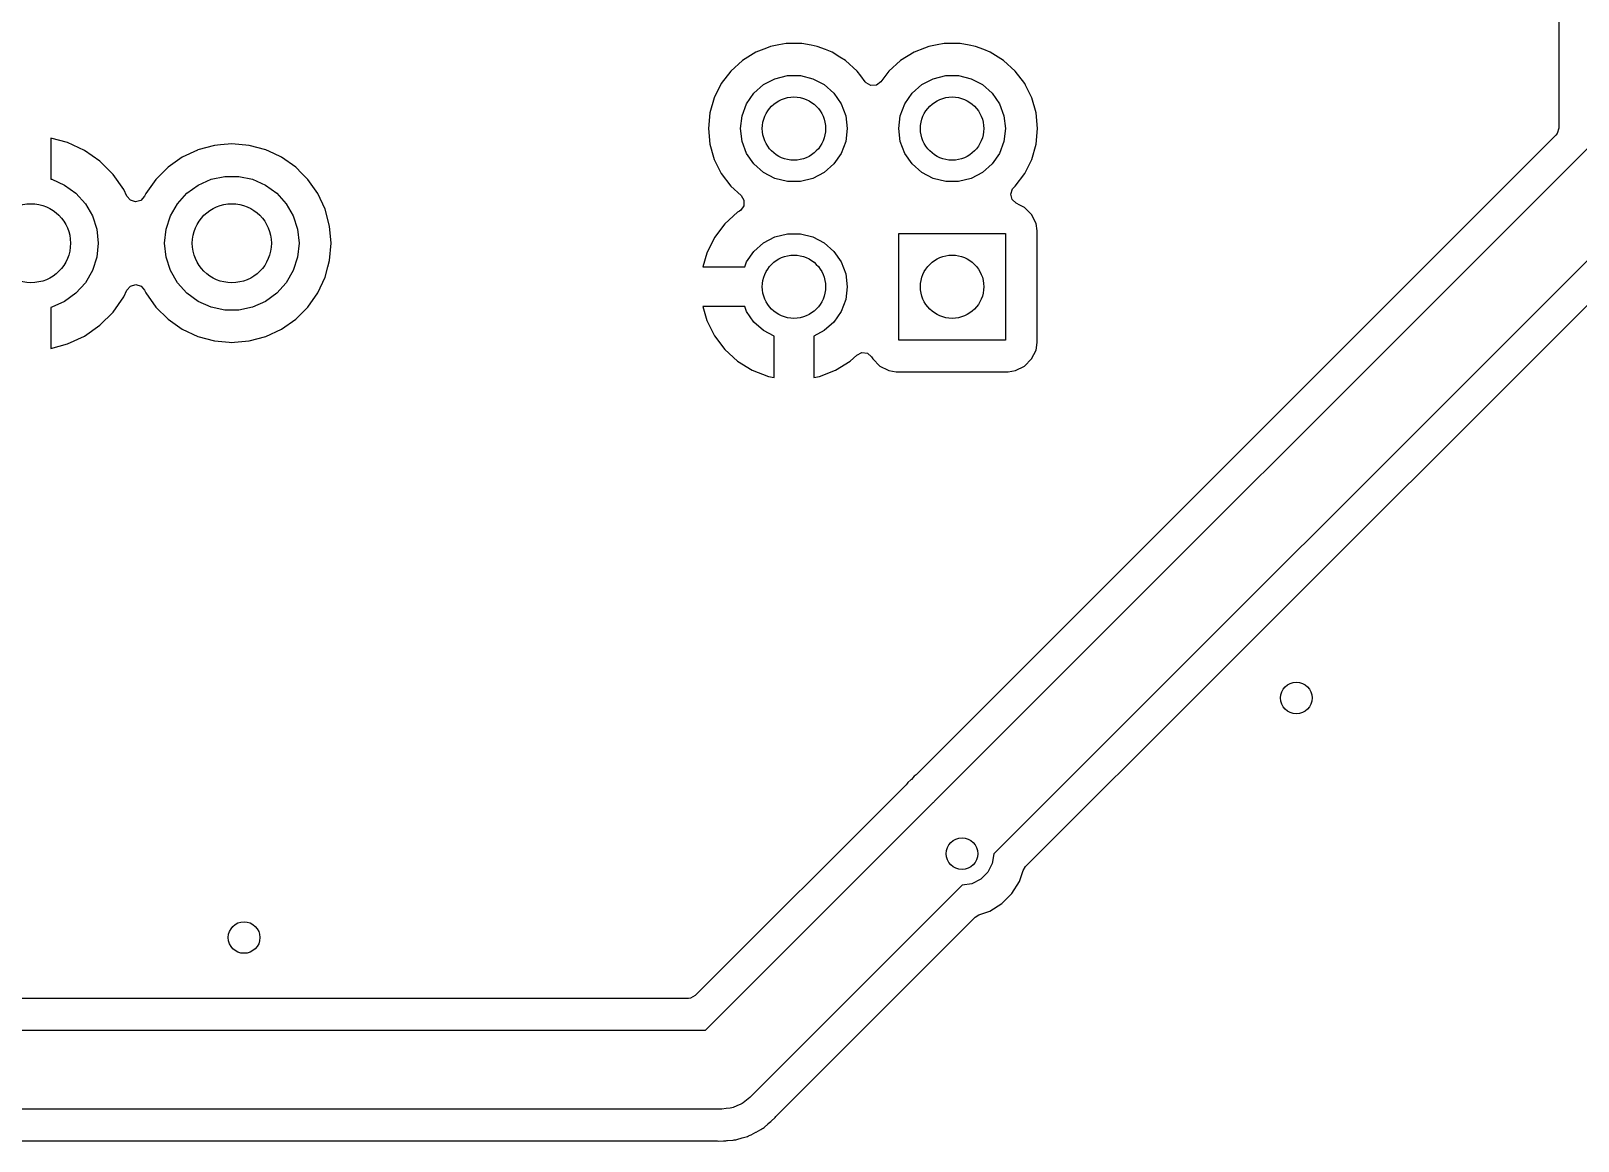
# Model space of a CAD drawing. Extents: x 0.71 to 7.56, y -5.16 to -0.79.
# Drawn here: x 5.191 to 5.961, y -2.197 to -1.644 of the extents above; entities that cross this region are included whole.
import ezdxf

# ---------------------------------------------------------------- set-up
doc = ezdxf.new("R2010")
doc.units = 0
doc.header["$MEASUREMENT"] = 0
doc.layers.add('BLACK', color=7, linetype='CONTINUOUS')

msp = doc.modelspace()

# ---------------------------------------------------------------- linework, layer by layer
at = {"layer": 'BLACK', "linetype": 'CONTINUOUS'}
for p, q in [((5.95156, -1.46868), (5.95156, -1.69274)), ((5.55191, -1.65485), (5.54524, -1.65898)), ((5.55719, -1.6528), (5.55191, -1.65485)), ((5.55191, -1.65485), (5.55191, -1.65485)), ((5.55923, -1.65201), (5.55719, -1.6528)), ((5.5634, -1.65123), (5.55923, -1.65201)), ((5.55923, -1.65201), (5.55923, -1.65201)), ((5.55923, -1.65201), (5.55923, -1.65201)), ((5.56694, -1.65057), (5.5634, -1.65123)), ((5.57479, -1.65057), (5.56694, -1.65057)), ((5.5794, -1.65143), (5.57479, -1.65057)), ((5.5825, -1.65201), (5.5794, -1.65143)), ((5.58659, -1.6536), (5.5825, -1.65201)), ((5.5825, -1.65201), (5.5825, -1.65201)), ((5.58982, -1.65485), (5.58659, -1.6536)), ((5.59377, -1.65729), (5.58982, -1.65485)), ((5.58982, -1.65485), (5.58982, -1.65485)), ((5.63065, -1.65485), (5.62398, -1.65898)), ((5.63593, -1.6528), (5.63065, -1.65485)), ((5.63065, -1.65485), (5.63065, -1.65485)), ((5.63797, -1.65201), (5.63593, -1.6528)), ((5.64214, -1.65123), (5.63797, -1.65201)), ((5.63797, -1.65201), (5.63797, -1.65201)), ((5.63797, -1.65201), (5.63797, -1.65201)), ((5.64568, -1.65057), (5.64214, -1.65123)), ((5.65353, -1.65057), (5.64568, -1.65057)), ((5.65814, -1.65143), (5.65353, -1.65057)), ((5.66124, -1.65201), (5.65814, -1.65143)), ((5.66533, -1.6536), (5.66124, -1.65201)), ((5.66124, -1.65201), (5.66124, -1.65201)), ((5.66856, -1.65485), (5.66533, -1.6536)), ((5.67251, -1.65729), (5.66856, -1.65485)), ((5.66856, -1.65485), (5.66856, -1.65485)), ((5.54524, -1.65898), (5.53944, -1.66427)), ((5.59649, -1.65898), (5.59377, -1.65729)), ((5.60229, -1.66427), (5.59649, -1.65898)), ((5.62398, -1.65898), (5.61818, -1.66427)), ((5.67523, -1.65898), (5.67251, -1.65729)), ((5.68103, -1.66427), (5.67523, -1.65898)), ((5.67523, -1.65898), (5.67523, -1.65898)), ((5.53471, -1.67053), (5.53121, -1.67755)), ((5.53944, -1.66427), (5.53471, -1.67053)), ((5.53471, -1.67053), (5.53471, -1.67053)), ((5.55577, -1.67104), (5.56144, -1.66807)), ((5.56144, -1.66807), (5.56766, -1.66653)), ((5.56766, -1.66653), (5.57407, -1.66653)), ((5.57407, -1.66653), (5.58029, -1.66807)), ((5.58029, -1.66807), (5.58596, -1.67104)), ((5.60414, -1.66672), (5.60229, -1.66427)), ((5.60634, -1.66963), (5.60414, -1.66672)), ((5.60677, -1.67012), (5.60634, -1.66963)), ((5.60918, -1.67145), (5.60677, -1.67012)), ((5.61413, -1.66963), (5.61192, -1.67127)), ((5.61818, -1.66427), (5.61413, -1.66963)), ((5.63451, -1.67104), (5.64018, -1.66807)), ((5.64018, -1.66807), (5.6464, -1.66653)), ((5.6464, -1.66653), (5.65281, -1.66653)), ((5.65281, -1.66653), (5.65903, -1.66807)), ((5.65903, -1.66807), (5.6647, -1.67104)), ((5.68576, -1.67053), (5.68103, -1.66427)), ((5.68613, -1.67127), (5.68576, -1.67053)), ((5.68576, -1.67053), (5.68576, -1.67053)), ((5.53121, -1.67755), (5.52907, -1.6851)), ((5.54734, -1.68056), (5.55097, -1.67529)), ((5.55097, -1.67529), (5.55577, -1.67104)), ((5.58596, -1.67104), (5.59076, -1.67529)), ((5.59076, -1.67529), (5.5944, -1.68056)), ((5.61192, -1.67127), (5.60918, -1.67145)), ((5.62608, -1.68056), (5.62971, -1.67529)), ((5.62971, -1.67529), (5.63451, -1.67104)), ((5.6647, -1.67104), (5.6695, -1.67529)), ((5.6695, -1.67529), (5.67314, -1.68056)), ((5.68926, -1.67755), (5.68613, -1.67127)), ((5.69141, -1.6851), (5.68926, -1.67755)), ((5.52907, -1.6851), (5.52834, -1.69291)), ((5.54506, -1.68655), (5.54734, -1.68056)), ((5.5944, -1.68056), (5.59667, -1.68655)), ((5.6238, -1.68655), (5.62608, -1.68056)), ((5.67314, -1.68056), (5.67541, -1.68655)), ((5.69213, -1.69291), (5.69141, -1.6851)), ((5.52834, -1.69291), (5.52834, -1.69291)), ((5.52834, -1.69291), (5.52907, -1.70073)), ((5.54429, -1.69291), (5.54506, -1.68655)), ((5.54506, -1.69927), (5.54429, -1.69291)), ((5.59667, -1.68655), (5.59744, -1.69291)), ((5.59744, -1.69291), (5.59667, -1.69927)), ((5.62303, -1.69291), (5.6238, -1.68655)), ((5.6238, -1.69927), (5.62303, -1.69291)), ((5.67541, -1.68655), (5.67618, -1.69291)), ((5.67618, -1.69291), (5.67541, -1.69927)), ((5.69141, -1.70073), (5.69213, -1.69291)), ((5.95156, -1.69274), (5.95078, -1.69538)), ((5.20939, -1.69986), (5.20098, -1.69761)), ((5.20098, -1.69761), (5.20098, -1.71807)), ((5.21782, -1.7038), (5.20939, -1.69986)), ((5.20939, -1.69986), (5.20939, -1.69986)), ((5.28256, -1.70133), (5.27424, -1.70356)), ((5.28542, -1.70108), (5.28256, -1.70133)), ((5.28256, -1.70133), (5.28256, -1.70133)), ((5.29114, -1.70058), (5.28542, -1.70108)), ((5.29972, -1.70133), (5.29114, -1.70058)), ((5.29114, -1.70058), (5.29114, -1.70058)), ((5.30804, -1.70356), (5.29972, -1.70133)), ((5.52907, -1.70073), (5.52907, -1.70073)), ((5.52907, -1.70073), (5.52907, -1.70073)), ((5.52907, -1.70073), (5.53091, -1.7072)), ((5.54734, -1.70526), (5.54506, -1.69927)), ((5.59667, -1.69927), (5.5944, -1.70526)), ((5.62608, -1.70526), (5.6238, -1.69927)), ((5.95013, -1.69619), (5.63173, -2.01459)), ((5.64064, -2.02798), (5.96732, -1.7013)), ((5.67541, -1.69927), (5.67314, -1.70526)), ((5.68926, -1.70827), (5.69141, -1.70073)), ((5.95078, -1.69538), (5.95013, -1.69619)), ((5.22544, -1.70913), (5.21782, -1.7038)), ((5.23201, -1.71571), (5.22544, -1.70913)), ((5.26643, -1.7072), (5.25937, -1.71214)), ((5.27411, -1.70362), (5.26643, -1.7072)), ((5.26643, -1.7072), (5.26643, -1.7072)), ((5.27424, -1.70356), (5.27411, -1.70362)), ((5.27424, -1.70356), (5.27424, -1.70356)), ((5.27424, -1.70356), (5.27424, -1.70356)), ((5.31195, -1.70538), (5.30804, -1.70356)), ((5.30804, -1.70356), (5.30804, -1.70356)), ((5.30804, -1.70356), (5.30804, -1.70356)), ((5.31585, -1.7072), (5.31195, -1.70538)), ((5.32291, -1.71214), (5.31585, -1.7072)), ((5.31585, -1.7072), (5.31585, -1.7072)), ((5.31585, -1.7072), (5.31585, -1.7072)), ((5.53091, -1.7072), (5.53121, -1.70827)), ((5.53121, -1.70827), (5.53471, -1.7153)), ((5.55097, -1.71054), (5.54734, -1.70526)), ((5.5944, -1.70526), (5.59076, -1.71054)), ((5.62971, -1.71054), (5.62608, -1.70526)), ((5.67314, -1.70526), (5.6695, -1.71054)), ((5.68576, -1.7153), (5.68926, -1.70827)), ((5.23735, -1.72332), (5.23201, -1.71571)), ((5.23201, -1.71571), (5.23201, -1.71571)), ((5.25937, -1.71214), (5.25328, -1.71823)), ((5.2808, -1.71817), (5.28764, -1.71672)), ((5.28764, -1.71672), (5.29464, -1.71672)), ((5.29464, -1.71672), (5.30148, -1.71817)), ((5.32599, -1.71522), (5.32291, -1.71214)), ((5.329, -1.71823), (5.32599, -1.71522)), ((5.53471, -1.7153), (5.53471, -1.7153)), ((5.53471, -1.7153), (5.53944, -1.72156)), ((5.55577, -1.71478), (5.55097, -1.71054)), ((5.56144, -1.71776), (5.55577, -1.71478)), ((5.58596, -1.71478), (5.58029, -1.71776)), ((5.59076, -1.71054), (5.58596, -1.71478)), ((5.63451, -1.71478), (5.62971, -1.71054)), ((5.64018, -1.71776), (5.63451, -1.71478)), ((5.6647, -1.71478), (5.65903, -1.71776)), ((5.6695, -1.71054), (5.6647, -1.71478)), ((5.68103, -1.72156), (5.68576, -1.7153)), ((5.20098, -1.71807), (5.20148, -1.71817)), ((5.20148, -1.71817), (5.20787, -1.72102)), ((5.20787, -1.72102), (5.21353, -1.72513)), ((5.23888, -1.72661), (5.23735, -1.72332)), ((5.25328, -1.71823), (5.24834, -1.72529)), ((5.26875, -1.72513), (5.27441, -1.72102)), ((5.27441, -1.72102), (5.2808, -1.71817)), ((5.30148, -1.71817), (5.30787, -1.72102)), ((5.30787, -1.72102), (5.31353, -1.72513)), ((5.33394, -1.72529), (5.329, -1.71823)), ((5.53944, -1.72156), (5.54455, -1.72622)), ((5.56766, -1.71929), (5.56144, -1.71776)), ((5.57407, -1.71929), (5.56766, -1.71929)), ((5.58029, -1.71776), (5.57407, -1.71929)), ((5.6464, -1.71929), (5.64018, -1.71776)), ((5.65281, -1.71929), (5.6464, -1.71929)), ((5.65903, -1.71776), (5.65281, -1.71929)), ((6.00093, -1.72337), (5.6703, -2.054)), ((5.67882, -1.72553), (5.67971, -1.72292)), ((5.67971, -1.72292), (5.68041, -1.72213)), ((5.68041, -1.72213), (5.68103, -1.72156)), ((5.21353, -1.72513), (5.21822, -1.73033)), ((5.21822, -1.73033), (5.22171, -1.73639)), ((5.24063, -1.72863), (5.23888, -1.72661)), ((5.24326, -1.72943), (5.24063, -1.72863)), ((5.24591, -1.72867), (5.24326, -1.72943)), ((5.24773, -1.72661), (5.24591, -1.72867)), ((5.24834, -1.72529), (5.24773, -1.72661)), ((5.24834, -1.72529), (5.24834, -1.72529)), ((5.26057, -1.73639), (5.26407, -1.73033)), ((5.26407, -1.73033), (5.26875, -1.72513)), ((5.31353, -1.72513), (5.31822, -1.73033)), ((5.31822, -1.73033), (5.32171, -1.73639)), ((5.33758, -1.7331), (5.33394, -1.72529)), ((5.33394, -1.72529), (5.33394, -1.72529)), ((5.33394, -1.72529), (5.33394, -1.72529)), ((5.54591, -1.73132), (5.54437, -1.7336)), ((5.54455, -1.72622), (5.54598, -1.72857)), ((5.54598, -1.72857), (5.54591, -1.73132)), ((5.67948, -1.7282), (5.67882, -1.72553)), ((5.68148, -1.73008), (5.67948, -1.7282)), ((5.68324, -1.73098), (5.68148, -1.73008)), ((5.68556, -1.73216), (5.68324, -1.73098)), ((5.6891, -1.7357), (5.68556, -1.73216)), ((5.68556, -1.73216), (5.68556, -1.73216)), ((5.68556, -1.73216), (5.68556, -1.73216)), ((5.22171, -1.73639), (5.22387, -1.74304)), ((5.25841, -1.74304), (5.26057, -1.73639)), ((5.32171, -1.73639), (5.32388, -1.74304)), ((5.33981, -1.74142), (5.33758, -1.7331)), ((5.54287, -1.73458), (5.53653, -1.74035)), ((5.54383, -1.73398), (5.54287, -1.73458)), ((5.54287, -1.73458), (5.54287, -1.73458)), ((5.54437, -1.7336), (5.54383, -1.73398)), ((5.6891, -1.7357), (5.6891, -1.7357)), ((5.69136, -1.74015), (5.6891, -1.7357)), ((5.6891, -1.7357), (5.6891, -1.7357)), ((5.69195, -1.74384), (5.69136, -1.74015)), ((5.77691, -1.96969), (6.00983, -1.73676)), ((5.22387, -1.74304), (5.22461, -1.75)), ((5.25768, -1.75), (5.25841, -1.74304)), ((5.32388, -1.74304), (5.32461, -1.75)), ((5.34056, -1.75), (5.33981, -1.74142)), ((5.53137, -1.7472), (5.52755, -1.75487)), ((5.53653, -1.74035), (5.53137, -1.7472)), ((5.55577, -1.74978), (5.56144, -1.74681)), ((5.56144, -1.74681), (5.56766, -1.74527)), ((5.56766, -1.74527), (5.57407, -1.74527)), ((5.57407, -1.74527), (5.58029, -1.74681)), ((5.58029, -1.74681), (5.58596, -1.74978)), ((5.62303, -1.79823), (5.62303, -1.74508)), ((5.62303, -1.74508), (5.67618, -1.74508)), ((5.67618, -1.74508), (5.67618, -1.79823)), ((5.69195, -1.79947), (5.69195, -1.74384)), ((5.22461, -1.75), (5.22387, -1.75696)), ((5.25841, -1.75696), (5.25768, -1.75)), ((5.32461, -1.75), (5.32388, -1.75696)), ((5.33981, -1.75858), (5.34056, -1.75)), ((5.52755, -1.75487), (5.52557, -1.76181)), ((5.54734, -1.7593), (5.55097, -1.75403)), ((5.55097, -1.75403), (5.55577, -1.74978)), ((5.58596, -1.74978), (5.59076, -1.75403)), ((5.59076, -1.75403), (5.5944, -1.7593)), ((5.22387, -1.75696), (5.22171, -1.76361)), ((5.26057, -1.76361), (5.25841, -1.75696)), ((5.32388, -1.75696), (5.32171, -1.76361)), ((5.33758, -1.7669), (5.33895, -1.76181)), ((5.33895, -1.76181), (5.33981, -1.75858)), ((5.52557, -1.76181), (5.54638, -1.76181)), ((5.52557, -1.76181), (5.52557, -1.76181)), ((5.54638, -1.76181), (5.54734, -1.7593)), ((5.5944, -1.7593), (5.59667, -1.76529)), ((5.21822, -1.76967), (5.21353, -1.77487)), ((5.22171, -1.76361), (5.21822, -1.76967)), ((5.2407, -1.77133), (5.24334, -1.77057)), ((5.24334, -1.77057), (5.24597, -1.77137)), ((5.26407, -1.76967), (5.26057, -1.76361)), ((5.26875, -1.77487), (5.26407, -1.76967)), ((5.31822, -1.76967), (5.31353, -1.77487)), ((5.32171, -1.76361), (5.31822, -1.76967)), ((5.33394, -1.77471), (5.33758, -1.7669)), ((5.59667, -1.76529), (5.59744, -1.77165)), ((5.21353, -1.77487), (5.20787, -1.77898)), ((5.23201, -1.78429), (5.23735, -1.77668)), ((5.23735, -1.77668), (5.23888, -1.77339)), ((5.23888, -1.77339), (5.2407, -1.77133)), ((5.24597, -1.77137), (5.24773, -1.77339)), ((5.24773, -1.77339), (5.24834, -1.77471)), ((5.24834, -1.77471), (5.24834, -1.77471)), ((5.24834, -1.77471), (5.25328, -1.78177)), ((5.27441, -1.77898), (5.26875, -1.77487)), ((5.31353, -1.77487), (5.30787, -1.77898)), ((5.329, -1.78177), (5.33394, -1.77471)), ((5.59667, -1.77801), (5.5944, -1.784)), ((5.59744, -1.77165), (5.59667, -1.77801)), ((5.20148, -1.78183), (5.20098, -1.78193)), ((5.20098, -1.78193), (5.20098, -1.80239)), ((5.20787, -1.77898), (5.20148, -1.78183)), ((5.22544, -1.79087), (5.23201, -1.78429)), ((5.25328, -1.78177), (5.25937, -1.78786)), ((5.2808, -1.78183), (5.27441, -1.77898)), ((5.28764, -1.78328), (5.2808, -1.78183)), ((5.29464, -1.78328), (5.28764, -1.78328)), ((5.30148, -1.78183), (5.29464, -1.78328)), ((5.30787, -1.77898), (5.30148, -1.78183)), ((5.32291, -1.78786), (5.329, -1.78177)), ((5.52557, -1.7815), (5.52755, -1.78844)), ((5.54638, -1.7815), (5.52557, -1.7815)), ((5.54734, -1.784), (5.54638, -1.7815)), ((5.55097, -1.78928), (5.54734, -1.784)), ((5.5944, -1.784), (5.59076, -1.78928)), ((5.21782, -1.7962), (5.22544, -1.79087)), ((5.25937, -1.78786), (5.26643, -1.7928)), ((5.26643, -1.7928), (5.27424, -1.79644)), ((5.30804, -1.79644), (5.31585, -1.7928)), ((5.31585, -1.7928), (5.32291, -1.78786)), ((5.52755, -1.78844), (5.53137, -1.79611)), ((5.55577, -1.79352), (5.55097, -1.78928)), ((5.56102, -1.79628), (5.55577, -1.79352)), ((5.58596, -1.79352), (5.58071, -1.79628)), ((5.59076, -1.78928), (5.58596, -1.79352)), ((5.20098, -1.80239), (5.20939, -1.80014)), ((5.20939, -1.80014), (5.21782, -1.7962)), ((5.20939, -1.80014), (5.20939, -1.80014)), ((5.27424, -1.79644), (5.28256, -1.79867)), ((5.28256, -1.79867), (5.28976, -1.7993)), ((5.28976, -1.7993), (5.29114, -1.79942)), ((5.29114, -1.79942), (5.29244, -1.79931)), ((5.29114, -1.79942), (5.29114, -1.79942)), ((5.29114, -1.79942), (5.29114, -1.79942)), ((5.29244, -1.79931), (5.29972, -1.79867)), ((5.29972, -1.79867), (5.30804, -1.79644)), ((5.53137, -1.79611), (5.53653, -1.80295)), ((5.56102, -1.81687), (5.56102, -1.79628)), ((5.58071, -1.79628), (5.58071, -1.81687)), ((5.67618, -1.79823), (5.62303, -1.79823)), ((5.69136, -1.80316), (5.69195, -1.79947)), ((5.69195, -1.79947), (5.69195, -1.79947)), ((5.53653, -1.80295), (5.54287, -1.80873)), ((5.54287, -1.80873), (5.55016, -1.81324)), ((5.59157, -1.81324), (5.59886, -1.80873)), ((5.59886, -1.80873), (5.6022, -1.80568)), ((5.59886, -1.80873), (5.59886, -1.80873)), ((5.6022, -1.80568), (5.60468, -1.80448)), ((5.60468, -1.80448), (5.60741, -1.8048)), ((5.60741, -1.8048), (5.60953, -1.80655)), ((5.60953, -1.80655), (5.60984, -1.80707)), ((5.60984, -1.80707), (5.61012, -1.80761)), ((5.61012, -1.80761), (5.61012, -1.80761)), ((5.61012, -1.80761), (5.61012, -1.80761)), ((5.61012, -1.80761), (5.61365, -1.81114)), ((5.68556, -1.81114), (5.6891, -1.80761)), ((5.6891, -1.80761), (5.69136, -1.80316)), ((5.69136, -1.80316), (5.69136, -1.80316)), ((5.69136, -1.80316), (5.69136, -1.80316)), ((5.55016, -1.81324), (5.55016, -1.81324)), ((5.55016, -1.81324), (5.55815, -1.81634)), ((5.55815, -1.81634), (5.56102, -1.81687)), ((5.58071, -1.81687), (5.58358, -1.81634)), ((5.58358, -1.81634), (5.59157, -1.81324)), ((5.59157, -1.81324), (5.59157, -1.81324)), ((5.61365, -1.81114), (5.61365, -1.81114)), ((5.61365, -1.81114), (5.61365, -1.81114)), ((5.61365, -1.81114), (5.61776, -1.81324)), ((5.61776, -1.81324), (5.6181, -1.81341)), ((5.6181, -1.81341), (5.62179, -1.814)), ((5.62179, -1.814), (5.62179, -1.814)), ((5.62179, -1.814), (5.67742, -1.814)), ((5.67742, -1.814), (5.68111, -1.81341)), ((5.68111, -1.81341), (5.68556, -1.81114)), ((5.6862, -2.06039), (5.77691, -1.96969)), ((5.62913, -2.01714), (5.62757, -2.01854)), ((5.62931, -2.01696), (5.62913, -2.01714)), ((5.6307, -2.01541), (5.62931, -2.01696)), ((5.63115, -2.01508), (5.6307, -2.01541)), ((5.63173, -2.01459), (5.63115, -2.01508)), ((5.62675, -2.01957), (5.52178, -2.12453)), ((5.62725, -2.01899), (5.62675, -2.01957)), ((5.62757, -2.01854), (5.62725, -2.01899)), ((5.52689, -2.14173), (5.64014, -2.02847)), ((5.64014, -2.02847), (5.64043, -2.02826)), ((5.64043, -2.02826), (5.64064, -2.02798)), ((5.6703, -2.054), (5.66954, -2.0588)), ((5.6673, -2.06319), (5.66381, -2.06668)), ((5.66954, -2.0588), (5.6673, -2.06319)), ((5.68313, -2.0677), (5.68504, -2.06223)), ((5.68504, -2.06223), (5.6862, -2.06039)), ((5.65462, -2.06968), (5.54896, -2.17534)), ((5.65942, -2.06891), (5.65462, -2.06968)), ((5.66381, -2.06668), (5.65942, -2.06891)), ((5.67935, -2.07371), (5.68313, -2.0677)), ((5.66832, -2.08251), (5.67433, -2.07873)), ((5.67433, -2.07873), (5.67935, -2.07371)), ((5.56235, -2.18424), (5.66102, -2.08558)), ((5.66102, -2.08558), (5.66285, -2.08442)), ((5.66285, -2.08442), (5.66832, -2.08251)), ((5.52178, -2.12453), (5.51937, -2.12585)), ((5.51833, -2.12596), (5.10324, -2.12596)), ((5.51937, -2.12585), (5.51833, -2.12596)), ((5.09466, -2.14173), (5.52689, -2.14173)), ((5.54447, -2.17869), (5.5425, -2.17943)), ((5.54504, -2.17827), (5.54447, -2.17869)), ((5.54568, -2.17798), (5.54504, -2.17827)), ((5.54727, -2.1766), (5.54568, -2.17798)), ((5.54896, -2.17534), (5.54727, -2.1766)), ((5.53504, -2.1811), (5.09466, -2.1811)), ((5.53712, -2.1808), (5.53504, -2.1811)), ((5.53922, -2.18065), (5.53712, -2.1808)), ((5.53989, -2.18041), (5.53922, -2.18065)), ((5.54059, -2.1803), (5.53989, -2.18041)), ((5.5425, -2.17943), (5.54059, -2.1803)), ((5.5595, -2.1871), (5.56153, -2.18527)), ((5.56153, -2.18527), (5.56186, -2.18482)), ((5.56186, -2.18482), (5.56235, -2.18424)), ((5.54781, -2.1947), (5.54831, -2.19445)), ((5.54831, -2.19445), (5.54901, -2.19415)), ((5.54901, -2.19415), (5.54954, -2.19398)), ((5.54954, -2.19398), (5.55191, -2.19262)), ((5.55191, -2.19262), (5.55202, -2.19256)), ((5.55202, -2.19256), (5.55445, -2.19131)), ((5.55445, -2.19131), (5.55488, -2.19097)), ((5.55488, -2.19097), (5.55552, -2.19053)), ((5.55552, -2.19053), (5.55599, -2.19026)), ((5.55599, -2.19026), (5.55803, -2.18843)), ((5.55803, -2.18843), (5.55812, -2.18835)), ((5.55812, -2.18835), (5.55879, -2.1878)), ((5.55879, -2.1878), (5.55941, -2.18719)), ((5.55941, -2.18719), (5.5595, -2.1871)), ((5.10324, -2.19687), (5.53187, -2.19687)), ((5.53187, -2.19687), (5.53263, -2.19693)), ((5.53263, -2.19693), (5.53317, -2.19702)), ((5.53317, -2.19702), (5.5359, -2.19687)), ((5.5359, -2.19687), (5.53603, -2.19687)), ((5.53603, -2.19687), (5.5369, -2.19687)), ((5.5369, -2.19687), (5.53756, -2.1968)), ((5.5369, -2.19687), (5.5369, -2.19687)), ((5.53756, -2.1968), (5.53776, -2.19678)), ((5.53776, -2.19678), (5.53789, -2.19677)), ((5.53789, -2.19677), (5.54062, -2.19663)), ((5.54062, -2.19663), (5.54115, -2.19648)), ((5.54115, -2.19648), (5.5419, -2.19634)), ((5.5419, -2.19634), (5.54245, -2.19629)), ((5.54245, -2.19629), (5.54505, -2.19544)), ((5.54505, -2.19544), (5.54517, -2.19541)), ((5.54517, -2.19541), (5.54781, -2.1947))]:
    msp.add_line(p, q, dxfattribs=at)
at = {"layer": 'BLACK'}
for centre, radius in [((5.57087, -1.69291), 0.01575), ((5.64961, -1.69291), 0.01575), ((5.19114, -1.75), 0.01969), ((5.29114, -1.75), 0.01969), ((5.57087, -1.77165), 0.01575), ((5.64961, -1.77165), 0.01575), ((5.82087, -1.97638), 0.00787), ((5.65456, -2.05394), 0.00787), ((5.29724, -2.09567), 0.00787)]:
    msp.add_circle(centre, radius, dxfattribs=at)

doc.saveas('drawing.dxf')
